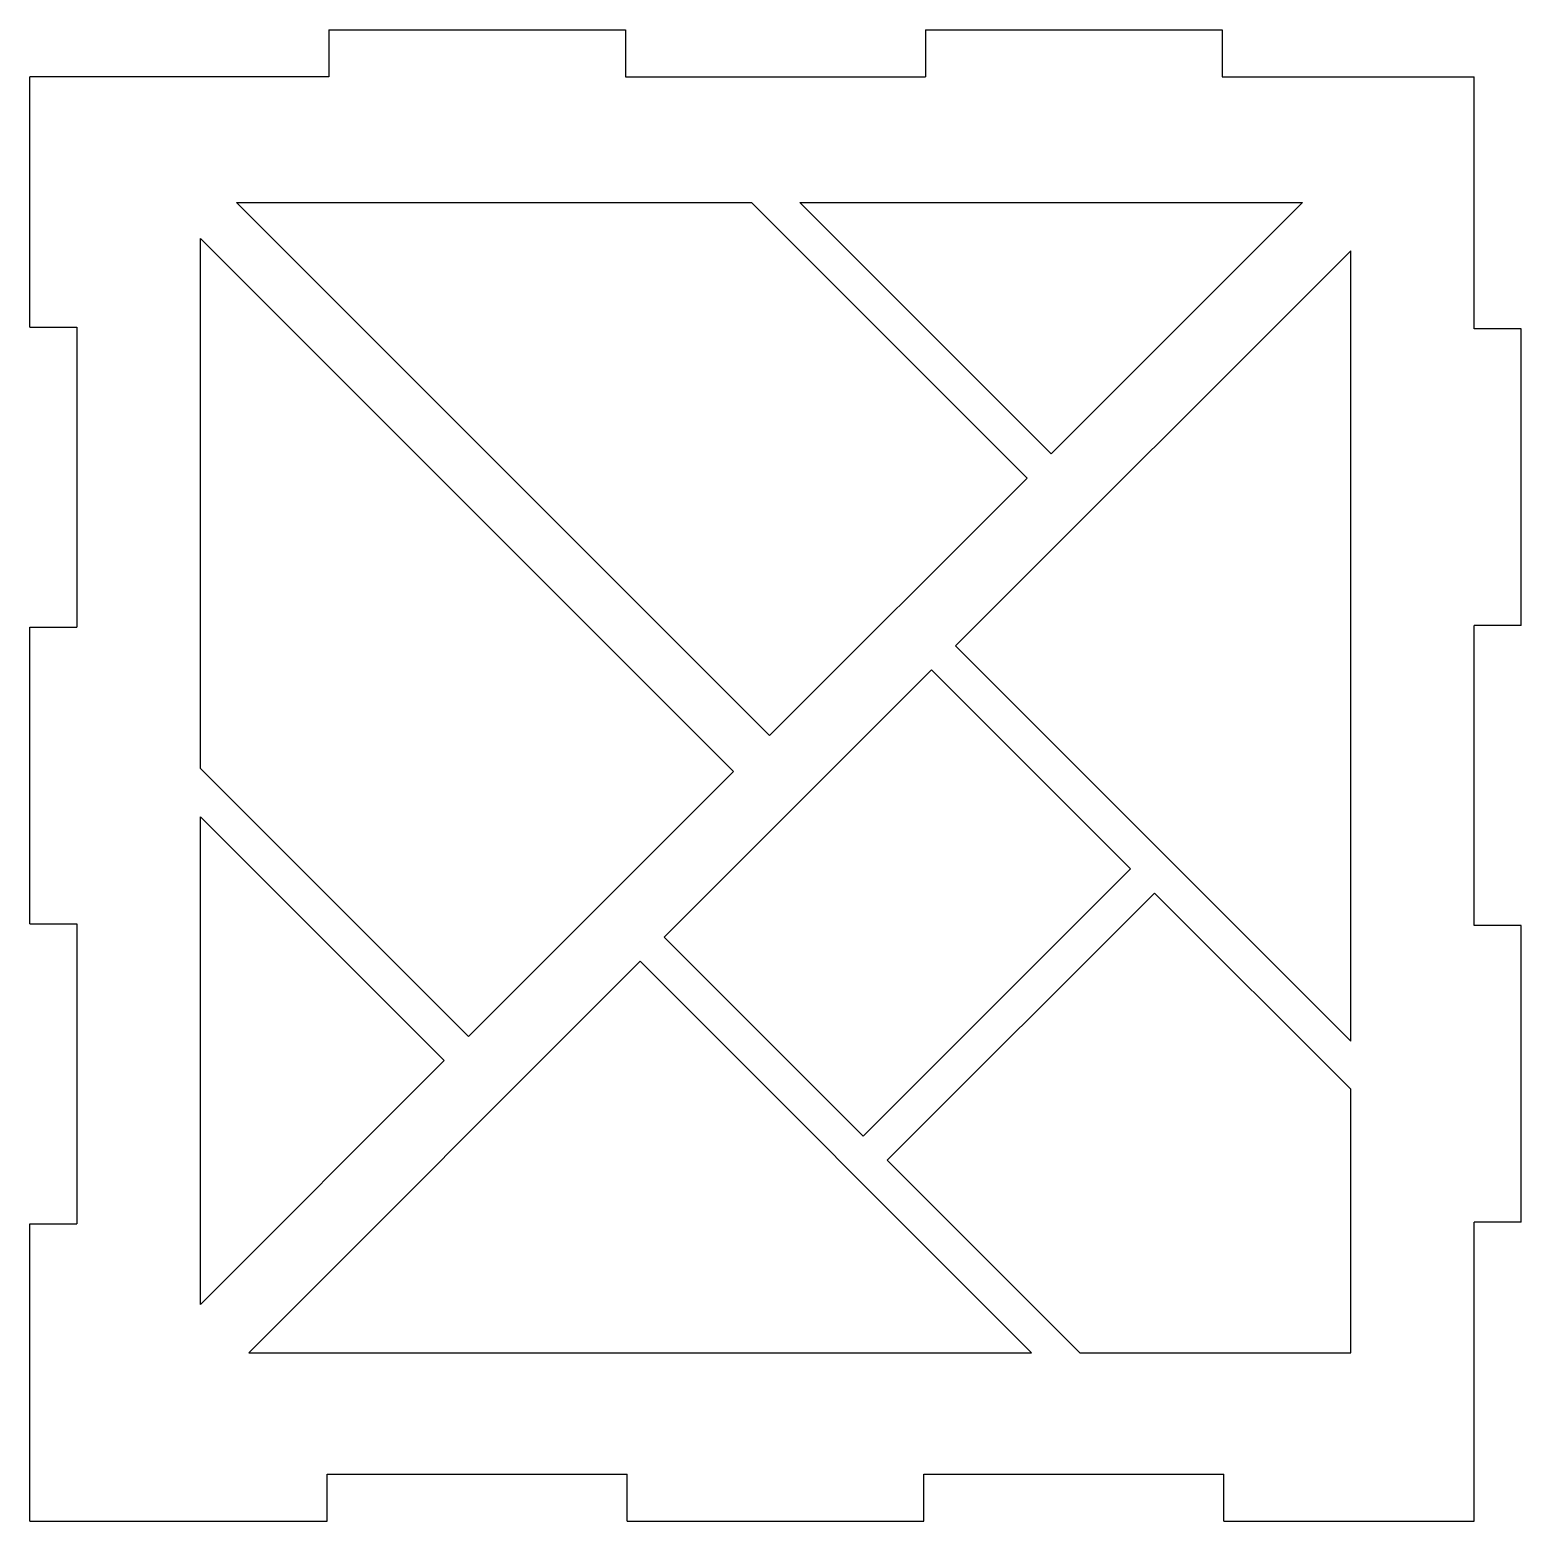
# Model space of a CAD drawing. Header units: millimetres. Extents: x 0 to 175, y 0 to 175.
import ezdxf

# ---------------------------------------------------------------- set-up
doc = ezdxf.new("R2010")
doc.units = ezdxf.units.MM

msp = doc.modelspace()

# ---------------------------------------------------------------- linework, layer by layer
at = {"color": 7, "linetype": 'Continuous', "lineweight": 25}
for p, q in [((35.1, 175), (35.1, 169.5)), ((35.1, 175), (69.9, 175)), ((69.9, 175), (69.92, 169.5)), ((105.1, 175), (105.1, 169.5)), ((105.1, 175), (139.9, 175)), ((139.9, 175), (139.9, 169.5)), ((0, 140.1), (0, 169.5)), ((35.1, 169.5), (0, 169.5)), ((69.92, 169.5), (105.1, 169.5)), ((139.9, 169.5), (169.5, 169.5)), ((169.5, 139.9), (169.5, 169.5)), ((24.27, 154.74), (84.69, 154.74)), ((24.27, 154.74), (86.81, 92.21)), ((117.02, 122.41), (84.69, 154.74)), ((90.35, 154.74), (149.35, 154.74)), ((119.85, 125.24), (90.35, 154.74)), ((119.85, 125.24), (149.35, 154.74)), ((20.03, 150.5), (82.57, 87.96)), ((20.03, 88.31), (20.03, 150.5)), ((108.63, 102.71), (155, 149.08)), ((155, 56.34), (155, 149.08)), ((0, 140.1), (5.5, 140.1)), ((5.5, 140.1), (5.5, 104.9)), ((175, 139.9), (169.5, 139.9)), ((175, 105.1), (175, 139.9)), ((86.81, 92.21), (117.02, 122.41)), ((175, 105.1), (169.5, 105.1)), ((169.5, 69.9), (169.5, 105.1)), ((0, 70.1), (0, 104.9)), ((0, 104.9), (5.5, 104.9)), ((108.63, 102.71), (155, 56.34)), ((74.44, 68.53), (105.8, 99.89)), ((105.8, 99.89), (129.15, 76.54)), ((51.47, 56.87), (20.03, 88.31)), ((51.47, 56.87), (82.57, 87.96)), ((48.64, 54.04), (20.03, 82.65)), ((20.03, 25.43), (20.03, 82.65)), ((97.79, 45.18), (129.15, 76.54)), ((100.62, 42.35), (131.98, 73.71)), ((131.98, 73.71), (155, 50.69)), ((0, 70.1), (5.5, 70.1)), ((5.5, 70.1), (5.5, 34.9)), ((74.44, 68.53), (97.79, 45.18)), ((175, 69.9), (169.5, 69.9)), ((175, 35.1), (175, 69.9)), ((25.69, 19.77), (71.61, 65.7)), ((71.61, 65.7), (117.54, 19.77)), ((20.03, 25.43), (48.64, 54.04)), ((155, 19.77), (155, 50.69)), ((100.62, 42.35), (123.2, 19.77)), ((175, 35.1), (169.5, 35.1)), ((169.5, 0), (169.5, 35.1)), ((0, 34.9), (5.5, 34.9)), ((0, 0), (0, 34.9)), ((25.69, 19.77), (117.54, 19.77)), ((123.2, 19.77), (155, 19.77)), ((34.9, 5.5), (70.1, 5.5)), ((34.9, 0), (34.9, 5.5)), ((70.1, 0), (70.1, 5.5)), ((104.9, 5.5), (140.1, 5.5)), ((104.9, 0), (104.9, 5.5)), ((140.1, 0), (140.1, 5.5)), ((0, 0), (34.9, 0)), ((70.1, 0), (104.9, 0)), ((140.1, 0), (169.5, 0))]:
    msp.add_line(p, q, dxfattribs=at)

doc.saveas('drawing.dxf')
